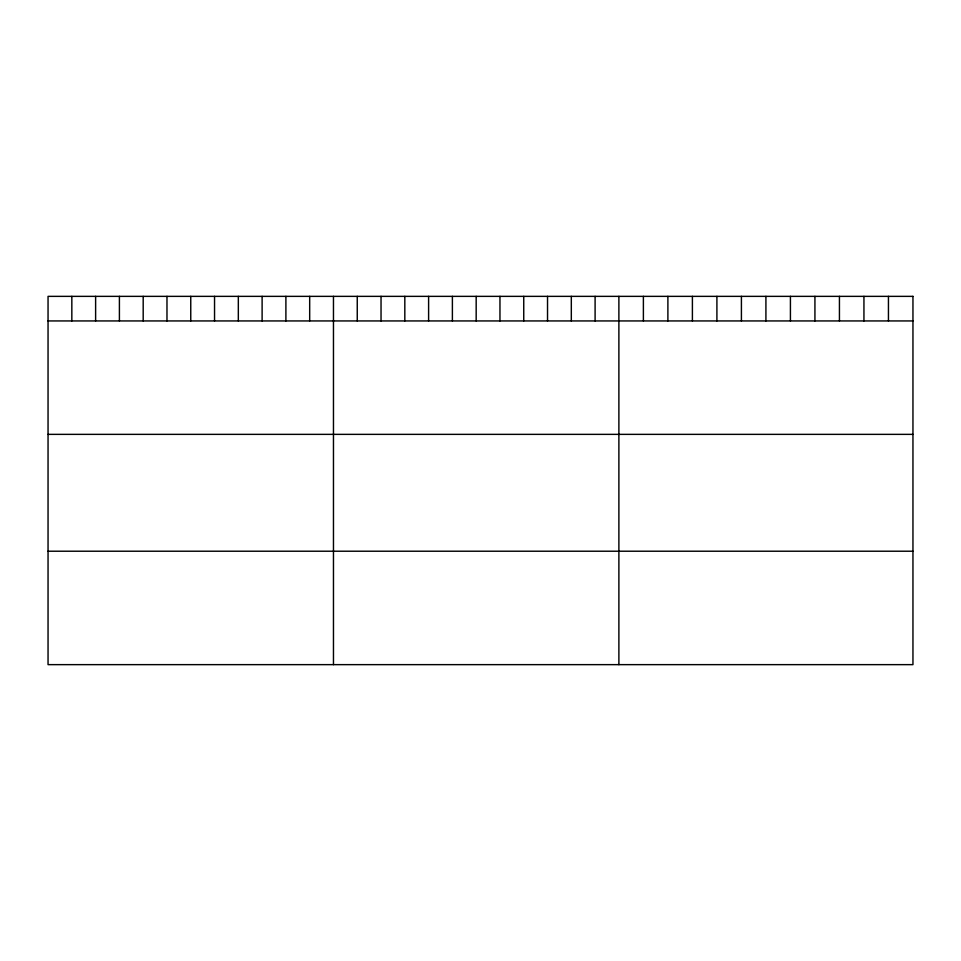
<?xml version="1.0" encoding="UTF-8"?>
<svg xmlns="http://www.w3.org/2000/svg" width="961" height="961" viewBox="0 0 961 961"><rect width="100%" height="100%" fill="white"/><g stroke="black" fill="none" stroke-linecap="round" stroke-linejoin="round"><path stroke-width="1.44" d="M48.05 320.938L912.95 320.938M48.05 434.36L912.95 434.36M48.05 551.218L912.95 551.218M888.444 296.36L888.444 320.938M863.939 296.36L863.939 320.938M839.433 296.36L839.433 320.938M814.928 296.36L814.928 320.938M790.422 296.36L790.422 320.938M765.917 296.36L765.917 320.938M741.412 296.36L741.412 320.938M716.906 296.36L716.906 320.938M692.4 296.36L692.4 320.938M667.895 296.36L667.895 320.938M643.389 296.36L643.389 320.938M618.884 296.36L618.884 664.64M595.099 296.36L595.099 320.938M571.314 296.36L571.314 320.938M547.53 296.36L547.53 320.938M523.745 296.36L523.745 320.938M499.96 296.36L499.96 320.938M476.175 296.36L476.175 320.938M452.391 296.36L452.391 320.938M428.606 296.36L428.606 320.938M404.821 296.36L404.821 320.938M381.036 296.36L381.036 320.938M357.252 296.36L357.252 320.938M333.467 296.36L333.467 664.64M309.682 296.36L309.682 320.938M285.897 296.36L285.897 320.938M262.113 296.36L262.113 320.938M238.328 296.36L238.328 320.938M214.543 296.36L214.543 320.938M190.758 296.36L190.758 320.938M166.974 296.36L166.974 320.938M143.189 296.36L143.189 320.938M119.404 296.36L119.404 320.938M95.619 296.36L95.619 320.938M71.835 296.36L71.835 320.938M912.95 296.36L48.05 296.36L48.05 664.64L912.95 664.64L912.95 296.36"/></g></svg>
